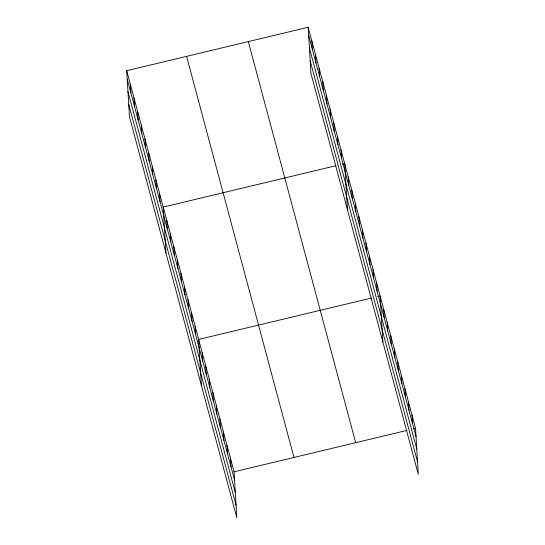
<?xml version="1.0" encoding="UTF-8"?>
<svg xmlns="http://www.w3.org/2000/svg" width="545" height="545" viewBox="0 0 545 545"><rect width="100%" height="100%" fill="white"/><g stroke="black" fill="none" stroke-linecap="round" stroke-linejoin="round"><path stroke-width="0.82" d="M126.713 70.7L234.084 471.793L236.816 517.75L129.444 116.657L126.713 70.7L308.184 27.25L415.556 428.343L418.288 474.3L310.916 73.207L308.184 27.25M336.027 165.7L163.221 207.073L165.946 253.03M342.328 164.188L344.692 163.623L347.424 209.58M371.458 298.06L198.653 339.433L201.384 385.39M377.76 296.548L380.124 295.983L382.856 341.94M234.084 471.793L406.89 430.421M413.192 428.908L415.556 428.343M308.688 35.684L416.06 436.777M309.424 48.062L416.796 449.162M310.18 60.822L417.552 461.922M248.302 41.59L355.674 442.683M186.601 56.36L293.973 457.453M127.21 79.134L234.588 480.227M127.946 91.512L235.317 492.612M128.709 104.272L236.08 505.365M412.013 415.106L412.517 423.54M408.471 401.876L408.975 410.303M404.928 388.639L405.432 397.067M401.386 375.403L401.883 383.837M397.843 362.166L398.341 370.6M394.301 348.929L394.798 357.363M390.758 335.693L391.256 344.127M387.209 322.456L387.713 330.89M383.666 309.219L384.171 317.653M376.581 282.746L377.086 291.18M373.039 269.509L373.536 277.943M369.496 256.273L369.994 264.707M365.954 243.036L366.451 251.47M362.411 229.806L362.909 238.233M358.862 216.569L359.366 224.996M355.32 203.333L355.824 211.767M351.777 190.096L352.281 198.53M348.235 176.859L348.739 185.293M341.041 149.984L341.545 158.418M337.389 136.345L337.893 144.779M333.738 122.714L334.242 131.141M330.093 109.075L330.59 117.509M326.441 95.436L326.939 103.87M322.79 81.798L323.287 90.232M319.138 68.159L319.636 76.593M315.487 54.527L315.991 62.954M311.835 40.889L312.34 49.323M230.542 458.556L231.039 466.99M226.999 445.32L227.497 453.753M223.457 432.083L223.954 440.517M219.914 418.846L220.412 427.28M216.365 405.616L216.869 414.043M212.822 392.38L213.327 400.813M209.28 379.143L209.784 387.577M205.738 365.906L206.242 374.34M202.195 352.669L202.692 361.103M195.11 326.196L195.607 334.63M191.567 312.959L192.065 321.393M188.018 299.723L188.522 308.157M184.476 286.486L184.98 294.92M180.933 273.249L181.437 281.683M177.391 260.013L177.895 268.447M173.848 246.783L174.352 255.21M170.306 233.546L170.803 241.973M166.763 220.309L167.261 228.743M159.569 193.434L160.067 201.868M155.918 179.796L156.415 188.229M152.266 166.157L152.77 174.591M148.615 152.525L149.119 160.952M144.963 138.886L145.467 147.32M141.312 125.248L141.816 133.682M137.667 111.609L138.164 120.043M134.016 97.971L134.513 106.404M130.364 84.339L130.861 92.766"/></g></svg>
